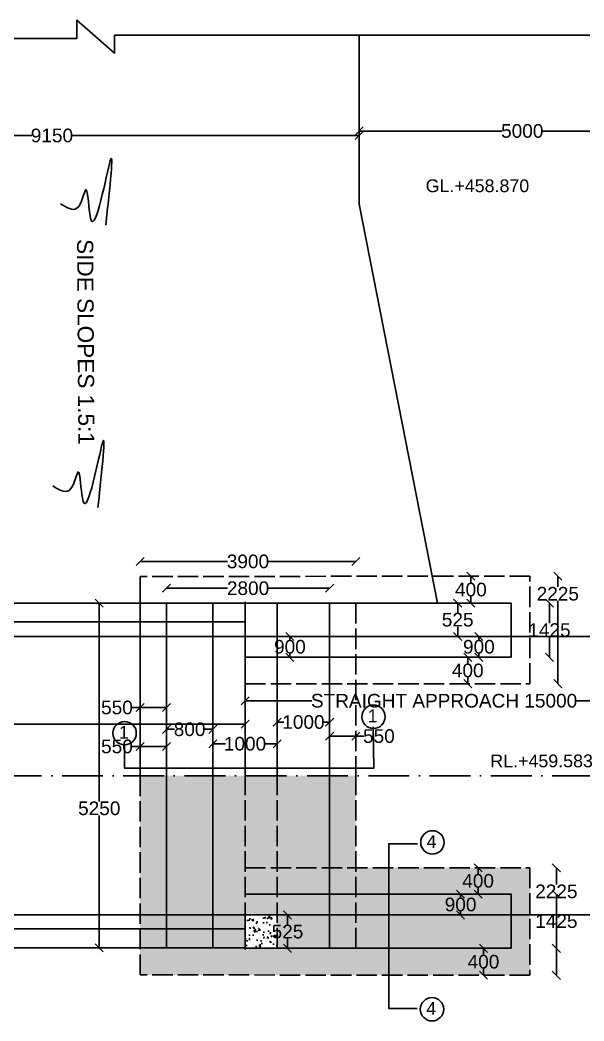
# Model space of a CAD drawing. Header units: millimetres. Extents: x 5124 to 6568637, y 2311 to 91879094.
# Drawn here: x 3293068 to 3299697, y 45934637 to 45946397 of the extents above; entities that cross this region are included whole.
import ezdxf

# ---------------------------------------------------------------- set-up
doc = ezdxf.new("R2010")
doc.units = ezdxf.units.MM
doc.header["$MEASUREMENT"] = 0
doc.linetypes.add('ACAD_ISO02W100', pattern=[15, 12, -3])
doc.linetypes.add('ACAD_ISO10W100', pattern=[18, 12, -3, 0, -3])
for name, color, linetype in [('DIMENSION', 7, 'Continuous'), ('DRAWING', 7, 'Continuous'), ('TEXT', 7, 'Continuous')]:
    doc.layers.add(name, color=color, linetype=linetype)
doc.styles.get("Standard").update_dxf_attribs({"font": 'arial.ttf', "height": 160})
doc.dimstyles.get("Standard").update_dxf_attribs({"dimtxt": 200, "dimasz": 110, "dimexe": 0.18, "dimexo": 0.0625, "dimgap": 0.09, "dimtad": 0, "dimtih": 1, "dimtoh": 1, "dimdec": 0, "dimzin": 0, "dimdsep": 46, "dimtxsty": 'Standard', "dimblk": 'OBLIQUE', "dimcen": 0.09, "dimse1": 1, "dimse2": 1, "dimadec": 0, "dimazin": 0, "dimtfac": 1, "dimtdec": 0, "dimtofl": 0, "dimtmove": 0, "dimatfit": 3, "dimfxl": 1, "dimtolj": 1, "dimtzin": 0, "dimarcsym": 0})
pattern_1 = [(130, (6568637.07, 0), (-215.1780548, -18.8256405), [22.5, -247.5]), (185, (6568637.07, 0), (41.6254001, 225.6576401), [18, -198]), (79.5486, (6568619.14, -1.57), (-173.5528145, 206.8318626), [19.122057, -210.3426336]), (133.8158, (6568637.07, 60), (-320.1723146, -49.6557043), [33.75, -371.25]), (83.3644, (6568610.4, 55.86), (-280.3988117, 292.2353613), [28.6830864, -315.5139]), (188.8158, (6568637.07, 60), (-280.3985835, 292.2355803), [27, -297]), (159, (6568607.07, 45), (-179.07211564, -120.7856672), [22.5, -247.5]), (214, (6568607.07, 45), (-72.9945996, 217.5450135), [18, -198]), (108.5486, (6568592.15, 34.93), (-252.0667886, 96.759149), [19.122057, -210.3426336]), (142.5, (6568637.07, 0), (-3.6479566, 99.86815615), [0, -195.6, 0, -201, 0, -198.75]), (172.5, (6568637.07, 0), (-78.92086123, 118.32351356), [0, -114.6, 0, -191.1, 0, -75.75]), (212.5, (6568703.97, 0), (-160.14673085, -6.76646152), [0, -75, 0, -234, 0, -310.5]), (222.5, (6568733.97, 0), (-174.9558508, 30.0314947), [0, -97.5, 0, -155.4, 0, -220.5])]

# ---------------------------------------------------------------- blocks, each defined once
blk = doc.blocks.new('_Oblique')
at = {"color": 0, "linetype": 'ByBlock', "lineweight": -2}
blk.add_line((-0.5, -0.5), (0.5, 0.5), dxfattribs=at)
blk = doc.blocks.new('*D104')
at = {"layer": 'Defpoints', "color": 0, "transparency": 16777216}
for p in [(3297055, 45945093), (3297055, 45945023), (3300887, 45945023)]:
    blk.add_point(p, dxfattribs=at)
at = {"layer": 'DIMENSION', "color": 0, "lineweight": -2, "transparency": 16777216}
for p, q in [((3297055, 45945093), (3298732, 45945093)), ((3300887, 45945093), (3299210, 45945093))]:
    blk.add_line(p, q, dxfattribs=at)
at = {"layer": 'DIMENSION', "color": 0, "lineweight": -2, "transparency": 16777216, "xscale": 95, "yscale": 95, "zscale": 95, "rotation": 180}
blk.add_blockref('_Oblique', (3297055, 45945093), dxfattribs=at)
at = {"layer": 'DIMENSION', "color": 0, "lineweight": -2, "transparency": 16777216, "xscale": 95, "yscale": 95, "zscale": 95}
blk.add_blockref('_Oblique', (3300887, 45945093), dxfattribs=at)
at = {"layer": 'DIMENSION', "color": 0, "transparency": 16777216, "insert": (3298971, 45945093), "char_height": 160, "attachment_point": 5}
blk.add_mtext('\\A1;5000', dxfattribs=at)
blk = doc.blocks.new('*D105')
at = {"layer": 'Defpoints', "color": 0, "transparency": 16777216}
for p in [(3298400, 45939863), (3298367, 45939547), (3298400, 45939547)]:
    blk.add_point(p, dxfattribs=at)
at = {"layer": 'DIMENSION', "color": 0, "lineweight": -2, "transparency": 16777216}
for p, q in [((3298367, 45939863), (3298367, 45939787)), ((3298367, 45939547), (3298367, 45939623))]:
    blk.add_line(p, q, dxfattribs=at)
at = {"layer": 'DIMENSION', "color": 0, "lineweight": -2, "transparency": 16777216, "xscale": 95, "yscale": 95, "zscale": 95}
for p, rotation in [((3298367, 45939863), 90), ((3298367, 45939547), 270)]:
    blk.add_blockref('_Oblique', p, dxfattribs=dict(at, rotation=rotation))
at = {"layer": 'DIMENSION', "color": 0, "transparency": 16777216, "insert": (3298367, 45939705), "char_height": 160, "attachment_point": 5}
blk.add_mtext('\\A1;400', dxfattribs=at)
blk = doc.blocks.new('*D106')
at = {"layer": 'Defpoints', "color": 0, "transparency": 16777216}
for p in [(3298238, 45939547), (3298212, 45939155), (3298238, 45939155)]:
    blk.add_point(p, dxfattribs=at)
at = {"layer": 'DIMENSION', "color": 0, "lineweight": -2, "transparency": 16777216}
for p, q in [((3298212, 45939547), (3298212, 45939433)), ((3298212, 45939155), (3298212, 45939269))]:
    blk.add_line(p, q, dxfattribs=at)
at = {"layer": 'DIMENSION', "color": 0, "lineweight": -2, "transparency": 16777216, "xscale": 95, "yscale": 95, "zscale": 95}
for p, rotation in [((3298212, 45939547), 90), ((3298212, 45939155), 270)]:
    blk.add_blockref('_Oblique', p, dxfattribs=dict(at, rotation=rotation))
at = {"layer": 'DIMENSION', "color": 0, "transparency": 16777216, "insert": (3298212, 45939351), "char_height": 160, "attachment_point": 5}
blk.add_mtext('\\A1;525', dxfattribs=at)
blk = doc.blocks.new('*D107')
at = {"layer": 'Defpoints', "color": 0, "transparency": 16777216}
for p in [(3296230, 45939155), (3296230, 45938910), (3296240, 45938910)]:
    blk.add_point(p, dxfattribs=at)
at = {"layer": 'DIMENSION', "color": 0, "lineweight": -2, "transparency": 16777216}
for p, q in [((3296240, 45939155), (3296240, 45939115)), ((3296240, 45938910), (3296240, 45938951))]:
    blk.add_line(p, q, dxfattribs=at)
at = {"layer": 'DIMENSION', "color": 0, "lineweight": -2, "transparency": 16777216, "xscale": 95, "yscale": 95, "zscale": 95}
for p, rotation in [((3296240, 45939155), 90), ((3296240, 45938910), 270)]:
    blk.add_blockref('_Oblique', p, dxfattribs=dict(at, rotation=rotation))
at = {"layer": 'DIMENSION', "color": 0, "transparency": 16777216, "insert": (3296240, 45939033), "char_height": 160, "attachment_point": 5}
blk.add_mtext('\\A1;900', dxfattribs=at)
blk = doc.blocks.new('*D108')
at = {"layer": 'Defpoints', "color": 0, "transparency": 16777216}
for p in [(3298330, 45938910), (3298330, 45938600), (3298330, 45938600)]:
    blk.add_point(p, dxfattribs=at)
at = {"layer": 'DIMENSION', "color": 0, "lineweight": -2, "transparency": 16777216}
for p, q in [((3298330, 45938910), (3298330, 45938837)), ((3298330, 45938600), (3298330, 45938673))]:
    blk.add_line(p, q, dxfattribs=at)
at = {"layer": 'DIMENSION', "color": 0, "lineweight": -2, "transparency": 16777216, "xscale": 95, "yscale": 95, "zscale": 95}
for p, rotation in [((3298330, 45938910), 90), ((3298330, 45938600), 270)]:
    blk.add_blockref('_Oblique', p, dxfattribs=dict(at, rotation=rotation))
at = {"layer": 'DIMENSION', "color": 0, "transparency": 16777216, "insert": (3298330, 45938755), "char_height": 160, "attachment_point": 5}
blk.add_mtext('\\A1;400', dxfattribs=at)
blk = doc.blocks.new('*D109')
at = {"layer": 'Defpoints', "color": 0, "transparency": 16777216}
for p in [(3298840, 45939547), (3298840, 45938910), (3299291, 45938910)]:
    blk.add_point(p, dxfattribs=at)
at = {"layer": 'DIMENSION', "color": 0, "lineweight": -2, "transparency": 16777216}
for p, q in [((3299291, 45939547), (3299291, 45939310)), ((3299291, 45938910), (3299291, 45939147))]:
    blk.add_line(p, q, dxfattribs=at)
at = {"layer": 'DIMENSION', "color": 0, "lineweight": -2, "transparency": 16777216, "xscale": 95, "yscale": 95, "zscale": 95}
for p, rotation in [((3299291, 45939547), 90), ((3299291, 45938910), 270)]:
    blk.add_blockref('_Oblique', p, dxfattribs=dict(at, rotation=rotation))
at = {"layer": 'DIMENSION', "color": 0, "transparency": 16777216, "insert": (3299291, 45939229), "char_height": 160, "attachment_point": 5}
blk.add_mtext('\\A1;1425', dxfattribs=at)
blk = doc.blocks.new('*D110')
at = {"layer": 'Defpoints', "color": 0, "transparency": 16777216}
for p in [(3299062, 45939864), (3299062, 45938600), (3299389, 45938600)]:
    blk.add_point(p, dxfattribs=at)
at = {"layer": 'DIMENSION', "color": 0, "lineweight": -2, "transparency": 16777216}
for p, q in [((3299389, 45939864), (3299389, 45939738)), ((3299389, 45938600), (3299389, 45939574))]:
    blk.add_line(p, q, dxfattribs=at)
at = {"layer": 'DIMENSION', "color": 0, "lineweight": -2, "transparency": 16777216, "xscale": 95, "yscale": 95, "zscale": 95}
for p, rotation in [((3299389, 45939864), 90), ((3299389, 45938600), 270)]:
    blk.add_blockref('_Oblique', p, dxfattribs=dict(at, rotation=rotation))
at = {"layer": 'DIMENSION', "color": 0, "transparency": 16777216, "insert": (3299389, 45939656), "char_height": 160, "attachment_point": 5}
blk.add_mtext('\\A1;2225', dxfattribs=at)
blk = doc.blocks.new('*D111')
at = {"layer": 'Defpoints', "color": 0, "transparency": 16777216}
for p in [(3294789, 45939721), (3294789, 45939547), (3296707, 45939547)]:
    blk.add_point(p, dxfattribs=at)
at = {"layer": 'DIMENSION', "color": 0, "lineweight": -2, "transparency": 16777216}
for p, q in [((3294789, 45939721), (3295507, 45939721)), ((3296707, 45939721), (3295988, 45939721))]:
    blk.add_line(p, q, dxfattribs=at)
at = {"layer": 'DIMENSION', "color": 0, "lineweight": -2, "transparency": 16777216, "xscale": 95, "yscale": 95, "zscale": 95, "rotation": 180}
blk.add_blockref('_Oblique', (3294789, 45939721), dxfattribs=at)
at = {"layer": 'DIMENSION', "color": 0, "lineweight": -2, "transparency": 16777216, "xscale": 95, "yscale": 95, "zscale": 95}
blk.add_blockref('_Oblique', (3296707, 45939721), dxfattribs=at)
at = {"layer": 'DIMENSION', "color": 0, "transparency": 16777216, "insert": (3295748, 45939721), "char_height": 160, "attachment_point": 5}
blk.add_mtext('\\A1;2800', dxfattribs=at)
blk = doc.blocks.new('*D112')
at = {"layer": 'Defpoints', "color": 0, "transparency": 16777216}
for p in [(3294479, 45940036), (3294479, 45939547), (3297014, 45939547)]:
    blk.add_point(p, dxfattribs=at)
at = {"layer": 'DIMENSION', "color": 0, "lineweight": -2, "transparency": 16777216}
for p, q in [((3294479, 45940036), (3295508, 45940036)), ((3297014, 45940036), (3295985, 45940036))]:
    blk.add_line(p, q, dxfattribs=at)
at = {"layer": 'DIMENSION', "color": 0, "lineweight": -2, "transparency": 16777216, "xscale": 95, "yscale": 95, "zscale": 95, "rotation": 180}
blk.add_blockref('_Oblique', (3294479, 45940036), dxfattribs=at)
at = {"layer": 'DIMENSION', "color": 0, "lineweight": -2, "transparency": 16777216, "xscale": 95, "yscale": 95, "zscale": 95}
blk.add_blockref('_Oblique', (3297014, 45940036), dxfattribs=at)
at = {"layer": 'DIMENSION', "color": 0, "transparency": 16777216, "insert": (3295747, 45940036), "char_height": 160, "attachment_point": 5}
blk.add_mtext('\\A1;3900', dxfattribs=at)
blk = doc.blocks.new('*D113')
at = {"layer": 'Defpoints', "color": 0, "transparency": 16777216}
for p in [(3296707, 45937974), (3297014, 45937984), (3297014, 45937974)]:
    blk.add_point(p, dxfattribs=at)
at = {"layer": 'DIMENSION', "color": 0, "lineweight": -2, "transparency": 16777216}
for p, q in [((3296707, 45937984), (3297014, 45937984)), ((3297014, 45937984), (3297109, 45937984))]:
    blk.add_line(p, q, dxfattribs=at)
at = {"layer": 'DIMENSION', "color": 0, "lineweight": -2, "transparency": 16777216, "xscale": 95, "yscale": 95, "zscale": 95, "rotation": 180}
blk.add_blockref('_Oblique', (3296707, 45937984), dxfattribs=at)
at = {"layer": 'DIMENSION', "color": 0, "lineweight": -2, "transparency": 16777216, "xscale": 95, "yscale": 95, "zscale": 95}
blk.add_blockref('_Oblique', (3297014, 45937984), dxfattribs=at)
at = {"layer": 'DIMENSION', "color": 0, "transparency": 16777216, "insert": (3297286, 45937984), "char_height": 160, "attachment_point": 5}
blk.add_mtext('\\A1;550', dxfattribs=at)
blk = doc.blocks.new('*D114')
at = {"layer": 'Defpoints', "color": 0, "transparency": 16777216}
for p in [(3296091, 45938149), (3296091, 45938149), (3296707, 45938149)]:
    blk.add_point(p, dxfattribs=at)
at = {"layer": 'DIMENSION', "color": 0, "lineweight": -2, "transparency": 16777216}
for p, q in [((3296091, 45938149), (3296167, 45938149)), ((3296707, 45938149), (3296630, 45938149))]:
    blk.add_line(p, q, dxfattribs=at)
at = {"layer": 'DIMENSION', "color": 0, "lineweight": -2, "transparency": 16777216, "xscale": 95, "yscale": 95, "zscale": 95, "rotation": 180}
blk.add_blockref('_Oblique', (3296091, 45938149), dxfattribs=at)
at = {"layer": 'DIMENSION', "color": 0, "lineweight": -2, "transparency": 16777216, "xscale": 95, "yscale": 95, "zscale": 95}
blk.add_blockref('_Oblique', (3296707, 45938149), dxfattribs=at)
at = {"layer": 'DIMENSION', "color": 0, "transparency": 16777216, "insert": (3296399, 45938149), "char_height": 160, "attachment_point": 5}
blk.add_mtext('\\A1;1000', dxfattribs=at)
blk = doc.blocks.new('*D115')
at = {"layer": 'Defpoints', "color": 0, "transparency": 16777216}
for p in [(3295333, 45938014), (3295333, 45937894), (3296091, 45937959)]:
    blk.add_point(p, dxfattribs=at)
at = {"layer": 'DIMENSION', "color": 0, "lineweight": -2, "transparency": 16777216}
for p, q in [((3295333, 45937894), (3295481, 45937894)), ((3296091, 45937894), (3295943, 45937894))]:
    blk.add_line(p, q, dxfattribs=at)
at = {"layer": 'DIMENSION', "color": 0, "lineweight": -2, "transparency": 16777216, "xscale": 95, "yscale": 95, "zscale": 95, "rotation": 180}
blk.add_blockref('_Oblique', (3295333, 45937894), dxfattribs=at)
at = {"layer": 'DIMENSION', "color": 0, "lineweight": -2, "transparency": 16777216, "xscale": 95, "yscale": 95, "zscale": 95}
blk.add_blockref('_Oblique', (3296091, 45937894), dxfattribs=at)
at = {"layer": 'DIMENSION', "color": 0, "transparency": 16777216, "insert": (3295712, 45937894), "char_height": 160, "attachment_point": 5}
blk.add_mtext('\\A1;1000', dxfattribs=at)
blk = doc.blocks.new('*D116')
at = {"layer": 'Defpoints', "color": 0, "transparency": 16777216}
for p in [(3294789, 45938064), (3294789, 45938064), (3295333, 45938064)]:
    blk.add_point(p, dxfattribs=at)
at = {"layer": 'DIMENSION', "color": 0, "lineweight": -2, "transparency": 16777216}
for p, q in [((3294789, 45938064), (3294884, 45938064)), ((3295333, 45938064), (3295238, 45938064))]:
    blk.add_line(p, q, dxfattribs=at)
at = {"layer": 'DIMENSION', "color": 0, "lineweight": -2, "transparency": 16777216, "xscale": 95, "yscale": 95, "zscale": 95, "rotation": 180}
blk.add_blockref('_Oblique', (3294789, 45938064), dxfattribs=at)
at = {"layer": 'DIMENSION', "color": 0, "lineweight": -2, "transparency": 16777216, "xscale": 95, "yscale": 95, "zscale": 95}
blk.add_blockref('_Oblique', (3295333, 45938064), dxfattribs=at)
at = {"layer": 'DIMENSION', "color": 0, "transparency": 16777216, "insert": (3295061, 45938064), "char_height": 160, "attachment_point": 5}
blk.add_mtext('\\A1;800', dxfattribs=at)
blk = doc.blocks.new('*D117')
at = {"layer": 'Defpoints', "color": 0, "transparency": 16777216}
for p in [(3294479, 45938320), (3294479, 45938320), (3294789, 45938320)]:
    blk.add_point(p, dxfattribs=at)
at = {"layer": 'DIMENSION', "color": 0, "lineweight": -2, "transparency": 16777216}
for p, q in [((3294479, 45938320), (3294384, 45938320)), ((3294789, 45938320), (3294479, 45938320))]:
    blk.add_line(p, q, dxfattribs=at)
at = {"layer": 'DIMENSION', "color": 0, "lineweight": -2, "transparency": 16777216, "xscale": 95, "yscale": 95, "zscale": 95, "rotation": 180}
blk.add_blockref('_Oblique', (3294479, 45938320), dxfattribs=at)
at = {"layer": 'DIMENSION', "color": 0, "lineweight": -2, "transparency": 16777216, "xscale": 95, "yscale": 95, "zscale": 95}
blk.add_blockref('_Oblique', (3294789, 45938320), dxfattribs=at)
at = {"layer": 'DIMENSION', "color": 0, "transparency": 16777216, "insert": (3294207, 45938320), "char_height": 160, "attachment_point": 5}
blk.add_mtext('\\A1;550', dxfattribs=at)
blk = doc.blocks.new('*D118')
at = {"layer": 'Defpoints', "color": 0, "transparency": 16777216}
for p in [(3298452, 45936438), (3298491, 45936438), (3298491, 45936128)]:
    blk.add_point(p, dxfattribs=at)
at = {"layer": 'DIMENSION', "color": 0, "lineweight": -2, "transparency": 16777216}
for p, q in [((3298452, 45936438), (3298452, 45936365)), ((3298452, 45936128), (3298452, 45936201))]:
    blk.add_line(p, q, dxfattribs=at)
at = {"layer": 'DIMENSION', "color": 0, "lineweight": -2, "transparency": 16777216, "xscale": 95, "yscale": 95, "zscale": 95}
for p, rotation in [((3298452, 45936438), 90), ((3298452, 45936128), 270)]:
    blk.add_blockref('_Oblique', p, dxfattribs=dict(at, rotation=rotation))
at = {"layer": 'DIMENSION', "color": 0, "transparency": 16777216, "insert": (3298452, 45936283), "char_height": 160, "attachment_point": 5}
blk.add_mtext('\\A1;400', dxfattribs=at)
blk = doc.blocks.new('*D119')
at = {"layer": 'Defpoints', "color": 0, "transparency": 16777216}
for p in [(3298246, 45936128), (3298246, 45935883), (3298246, 45935883)]:
    blk.add_point(p, dxfattribs=at)
at = {"layer": 'DIMENSION', "color": 0, "lineweight": -2, "transparency": 16777216}
for p, q in [((3298246, 45936128), (3298246, 45936087)), ((3298246, 45935883), (3298246, 45935924))]:
    blk.add_line(p, q, dxfattribs=at)
at = {"layer": 'DIMENSION', "color": 0, "lineweight": -2, "transparency": 16777216, "xscale": 95, "yscale": 95, "zscale": 95}
for p, rotation in [((3298246, 45936128), 90), ((3298246, 45935883), 270)]:
    blk.add_blockref('_Oblique', p, dxfattribs=dict(at, rotation=rotation))
at = {"layer": 'DIMENSION', "color": 0, "transparency": 16777216, "insert": (3298246, 45936005), "char_height": 160, "attachment_point": 5}
blk.add_mtext('\\A1;900', dxfattribs=at)
blk = doc.blocks.new('*D120')
at = {"layer": 'Defpoints', "color": 0, "transparency": 16777216}
for p in [(3296212, 45935883), (3296212, 45935491), (3296212, 45935491)]:
    blk.add_point(p, dxfattribs=at)
at = {"layer": 'DIMENSION', "color": 0, "lineweight": -2, "transparency": 16777216}
for p, q in [((3296212, 45935883), (3296212, 45935769)), ((3296212, 45935491), (3296212, 45935605))]:
    blk.add_line(p, q, dxfattribs=at)
at = {"layer": 'DIMENSION', "color": 0, "lineweight": -2, "transparency": 16777216, "xscale": 95, "yscale": 95, "zscale": 95}
for p, rotation in [((3296212, 45935883), 90), ((3296212, 45935491), 270)]:
    blk.add_blockref('_Oblique', p, dxfattribs=dict(at, rotation=rotation))
at = {"layer": 'DIMENSION', "color": 0, "transparency": 16777216, "insert": (3296212, 45935687), "char_height": 160, "attachment_point": 5}
blk.add_mtext('\\A1;525', dxfattribs=at)
blk = doc.blocks.new('*D121')
at = {"layer": 'Defpoints', "color": 0, "transparency": 16777216}
for p in [(3298208, 45935491), (3298208, 45935175), (3298515, 45935175)]:
    blk.add_point(p, dxfattribs=at)
at = {"layer": 'DIMENSION', "color": 0, "lineweight": -2, "transparency": 16777216}
for p, q in [((3298515, 45935491), (3298515, 45935415)), ((3298515, 45935175), (3298515, 45935251))]:
    blk.add_line(p, q, dxfattribs=at)
at = {"layer": 'DIMENSION', "color": 0, "lineweight": -2, "transparency": 16777216, "xscale": 95, "yscale": 95, "zscale": 95}
for p, rotation in [((3298515, 45935491), 90), ((3298515, 45935175), 270)]:
    blk.add_blockref('_Oblique', p, dxfattribs=dict(at, rotation=rotation))
at = {"layer": 'DIMENSION', "color": 0, "transparency": 16777216, "insert": (3298515, 45935333), "char_height": 160, "attachment_point": 5}
blk.add_mtext('\\A1;400', dxfattribs=at)
blk = doc.blocks.new('*D122')
at = {"layer": 'Defpoints', "color": 0, "transparency": 16777216}
for p in [(3298840, 45936128), (3298840, 45935491), (3299372, 45935491)]:
    blk.add_point(p, dxfattribs=at)
at = {"layer": 'DIMENSION', "color": 0, "lineweight": -2, "transparency": 16777216}
for p, q in [((3299372, 45936128), (3299372, 45935891)), ((3299372, 45935491), (3299372, 45935728))]:
    blk.add_line(p, q, dxfattribs=at)
at = {"layer": 'DIMENSION', "color": 0, "lineweight": -2, "transparency": 16777216, "xscale": 95, "yscale": 95, "zscale": 95}
for p, rotation in [((3299372, 45936128), 90), ((3299372, 45935491), 270)]:
    blk.add_blockref('_Oblique', p, dxfattribs=dict(at, rotation=rotation))
at = {"layer": 'DIMENSION', "color": 0, "transparency": 16777216, "insert": (3299372, 45935810), "char_height": 160, "attachment_point": 5}
blk.add_mtext('\\A1;1425', dxfattribs=at)
blk = doc.blocks.new('*D123')
at = {"layer": 'Defpoints', "color": 0, "transparency": 16777216}
for p in [(3299062, 45936438), (3299062, 45935174), (3299372, 45935174)]:
    blk.add_point(p, dxfattribs=at)
at = {"layer": 'DIMENSION', "color": 0, "lineweight": -2, "transparency": 16777216}
for p, q in [((3299372, 45936438), (3299372, 45936240)), ((3299372, 45935174), (3299372, 45936077))]:
    blk.add_line(p, q, dxfattribs=at)
at = {"layer": 'DIMENSION', "color": 0, "lineweight": -2, "transparency": 16777216, "xscale": 95, "yscale": 95, "zscale": 95}
for p, rotation in [((3299372, 45936438), 90), ((3299372, 45935174), 270)]:
    blk.add_blockref('_Oblique', p, dxfattribs=dict(at, rotation=rotation))
at = {"layer": 'DIMENSION', "color": 0, "transparency": 16777216, "insert": (3299372, 45936159), "char_height": 160, "attachment_point": 5}
blk.add_mtext('\\A1;2225', dxfattribs=at)
blk = doc.blocks.new('*D124')
at = {"layer": 'Defpoints', "color": 0, "transparency": 16777216}
for p in [(3293999, 45939547), (3294010, 45939547), (3294010, 45935496)]:
    blk.add_point(p, dxfattribs=at)
at = {"layer": 'DIMENSION', "color": 0, "lineweight": -2, "transparency": 16777216}
for p, q in [((3293999, 45939547), (3293999, 45937217)), ((3293999, 45935496), (3293999, 45937053))]:
    blk.add_line(p, q, dxfattribs=at)
at = {"layer": 'DIMENSION', "color": 0, "lineweight": -2, "transparency": 16777216, "xscale": 95, "yscale": 95, "zscale": 95}
for p, rotation in [((3293999, 45939547), 90), ((3293999, 45935496), 270)]:
    blk.add_blockref('_Oblique', p, dxfattribs=dict(at, rotation=rotation))
at = {"layer": 'DIMENSION', "color": 0, "transparency": 16777216, "insert": (3293999, 45937135), "char_height": 160, "attachment_point": 5}
blk.add_mtext('\\A1;5250', dxfattribs=at)
blk = doc.blocks.new('*D132')
at = {"layer": 'Defpoints', "color": 0, "transparency": 16777216}
for p in [(3289831, 45945040), (3289831, 45945023), (3297055, 45945023)]:
    blk.add_point(p, dxfattribs=at)
at = {"layer": 'DIMENSION', "color": 0, "lineweight": -2, "transparency": 16777216}
for p, q in [((3289831, 45945040), (3293205, 45945040)), ((3297055, 45945040), (3293682, 45945040))]:
    blk.add_line(p, q, dxfattribs=at)
at = {"layer": 'DIMENSION', "color": 0, "lineweight": -2, "transparency": 16777216, "xscale": 95, "yscale": 95, "zscale": 95, "rotation": 180}
blk.add_blockref('_Oblique', (3289831, 45945040), dxfattribs=at)
at = {"layer": 'DIMENSION', "color": 0, "lineweight": -2, "transparency": 16777216, "xscale": 95, "yscale": 95, "zscale": 95}
blk.add_blockref('_Oblique', (3297055, 45945040), dxfattribs=at)
at = {"layer": 'DIMENSION', "color": 0, "transparency": 16777216, "insert": (3293443, 45945040), "char_height": 160, "attachment_point": 5}
blk.add_mtext('\\A1;9150', dxfattribs=at)
blk = doc.blocks.new('*D133')
at = {"layer": 'Defpoints', "color": 0, "transparency": 16777216}
for p in [(3300390, 45938399), (3300390, 45938337), (3295714, 45938202)]:
    blk.add_point(p, dxfattribs=at)
at = {"layer": 'DIMENSION', "color": 0, "lineweight": -2, "transparency": 16777216}
for p, q in [((3295714, 45938399), (3296497, 45938399)), ((3300390, 45938399), (3299607, 45938399))]:
    blk.add_line(p, q, dxfattribs=at)
at = {"layer": 'DIMENSION', "color": 0, "lineweight": -2, "transparency": 16777216, "xscale": 95, "yscale": 95, "zscale": 95, "rotation": 180}
blk.add_blockref('_Oblique', (3295714, 45938399), dxfattribs=at)
at = {"layer": 'DIMENSION', "color": 0, "lineweight": -2, "transparency": 16777216, "xscale": 95, "yscale": 95, "zscale": 95}
blk.add_blockref('_Oblique', (3300390, 45938399), dxfattribs=at)
at = {"layer": 'DIMENSION', "color": 0, "transparency": 16777216, "insert": (3298052, 45938399), "char_height": 160, "attachment_point": 5}
blk.add_mtext('\\A1;STRAIGHT APPROACH 15000', dxfattribs=at)
blk = doc.blocks.new('*D134')
at = {"layer": 'Defpoints', "color": 0, "transparency": 16777216}
for p in [(3273304, 45938202), (3273304, 45938124), (3295714, 45938202)]:
    blk.add_point(p, dxfattribs=at)
at = {"layer": 'DIMENSION', "color": 0, "lineweight": -2, "transparency": 16777216}
for p, q in [((3273304, 45938124), (3283421, 45938124)), ((3295714, 45938124), (3284026, 45938124))]:
    blk.add_line(p, q, dxfattribs=at)
at = {"layer": 'DIMENSION', "color": 0, "lineweight": -2, "transparency": 16777216, "xscale": 95, "yscale": 95, "zscale": 95, "rotation": 180}
blk.add_blockref('_Oblique', (3273304, 45938124), dxfattribs=at)
at = {"layer": 'DIMENSION', "color": 0, "lineweight": -2, "transparency": 16777216, "xscale": 95, "yscale": 95, "zscale": 95}
blk.add_blockref('_Oblique', (3295714, 45938124), dxfattribs=at)
at = {"layer": 'DIMENSION', "color": 0, "transparency": 16777216, "insert": (3283723, 45938124), "char_height": 160, "attachment_point": 5}
blk.add_mtext('\\A1;29000', dxfattribs=at)
blk = doc.blocks.new('*D140')
at = {"layer": 'Defpoints', "color": 0, "lineweight": -2, "transparency": 16777216}
for p, q in [((3294479, 45937862), (3294384, 45937862)), ((3294789, 45937862), (3294479, 45937862))]:
    blk.add_line(p, q, dxfattribs=at)
at = {"layer": 'Defpoints', "color": 0, "transparency": 16777216}
for p in [(3294479, 45937862), (3294479, 45937862), (3294789, 45937862)]:
    blk.add_point(p, dxfattribs=at)
at = {"layer": 'Defpoints', "color": 0, "lineweight": -2, "transparency": 16777216, "xscale": 95, "yscale": 95, "zscale": 95, "rotation": 180}
blk.add_blockref('_Oblique', (3294479, 45937862), dxfattribs=at)
at = {"layer": 'Defpoints', "color": 0, "lineweight": -2, "transparency": 16777216, "xscale": 95, "yscale": 95, "zscale": 95}
blk.add_blockref('_Oblique', (3294789, 45937862), dxfattribs=at)
at = {"layer": 'Defpoints', "color": 0, "transparency": 16777216, "insert": (3294207, 45937862), "char_height": 160, "attachment_point": 5}
blk.add_mtext('\\A1;550', dxfattribs=at)
blk = doc.blocks.new('*D141')
at = {"layer": 'Defpoints', "color": 0, "lineweight": -2, "transparency": 16777216}
for p, q in [((3298461, 45939155), (3298461, 45939115)), ((3298461, 45938910), (3298461, 45938951))]:
    blk.add_line(p, q, dxfattribs=at)
at = {"layer": 'Defpoints', "color": 0, "transparency": 16777216}
for p in [(3298461, 45939155), (3298555, 45939155), (3298555, 45938910)]:
    blk.add_point(p, dxfattribs=at)
at = {"layer": 'Defpoints', "color": 0, "lineweight": -2, "transparency": 16777216, "xscale": 95, "yscale": 95, "zscale": 95}
for p, rotation in [((3298461, 45939155), 90), ((3298461, 45938910), 270)]:
    blk.add_blockref('_Oblique', p, dxfattribs=dict(at, rotation=rotation))
at = {"layer": 'Defpoints', "color": 0, "transparency": 16777216, "insert": (3298461, 45939033), "char_height": 160, "attachment_point": 5}
blk.add_mtext('\\A1;900', dxfattribs=at)

msp = doc.modelspace()

# ---------------------------------------------------------------- hatches: boundary and pattern name
at = {"layer": 'DRAWING'}
h = msp.add_hatch(dxfattribs=at)
h.set_pattern_fill('AR-CONC', color=256, scale=30)
h.set_pattern_definition(pattern_1)
h.paths.add_polyline_path([(3296706.6, 45937519.1), (3297014.1, 45937519.1), (3297014.1, 45936438.1), (3296706.6, 45936438.1)])
h.paths.add_polyline_path([(3296090.7, 45937519.1), (3296706.6, 45937519.1), (3296706.6, 45936438.1), (3296090.7, 45936438.1)])
h.paths.add_polyline_path([(3295713.9, 45937519.1), (3296090.7, 45937519.1), (3296090.7, 45936438.1), (3295713.9, 45936438.1)])
h.paths.add_polyline_path([(3295333.3, 45937519.1), (3295713.9, 45937519.1), (3295713.9, 45935882.8), (3295333.3, 45935882.8)])
h.paths.add_polyline_path([(3294788.6, 45937519.1), (3295333.3, 45937519.1), (3295333.3, 45935882.8), (3294788.6, 45935882.8)])
h.paths.add_polyline_path([(3294479.1, 45937519.1), (3294788.6, 45937519.1), (3294788.6, 45935882.8), (3294479.1, 45935882.8)])
h.paths.add_polyline_path([(3296090.7, 45936438.1), (3296706.6, 45936438.1), (3296706.6, 45936128), (3296090.7, 45936128)])
h.paths.add_polyline_path([(3295713.9, 45936438.1), (3296090.7, 45936438.1), (3296090.7, 45936128), (3295713.9, 45936128)])
h.paths.add_polyline_path([(3295713.9, 45936128), (3296090.7, 45936128), (3296090.7, 45935882.8), (3295713.9, 45935882.8)])
h.paths.add_polyline_path([(3296090.7, 45935882.8), (3296706.6, 45935882.8), (3296706.6, 45935491.3), (3296090.7, 45935491.3)], flags=16)
h.paths.add_polyline_path([(3296090.7, 45936128), (3296706.6, 45936128), (3296706.6, 45935882.8), (3296090.7, 45935882.8)])
h.paths.add_polyline_path([(3296706.6, 45936128), (3297014.1, 45936128), (3297014.1, 45935882.8), (3296706.6, 45935882.8)])
h.paths.add_polyline_path([(3296706.6, 45936438.1), (3297014.1, 45936438.1), (3297014.1, 45936128), (3296706.6, 45936128)])
h.paths.add_polyline_path([(3296706.6, 45935882.8), (3297014.1, 45935882.8), (3297014.1, 45935491.3), (3296706.6, 45935491.3)])
h.paths.add_polyline_path([(3297014.1, 45935882.8), (3298840.4, 45935882.8), (3298840.4, 45935491.3), (3297014.1, 45935491.3)], flags=17)
h.paths.add_polyline_path([(3297014.1, 45936128), (3298840.4, 45936128), (3298840.4, 45935882.8), (3297014.1, 45935882.8)])
h.paths.add_polyline_path([(3297014.1, 45936438.1), (3299062, 45936438.1), (3299062, 45935882.8), (3298840.4, 45935882.8), (3298840.4, 45936128), (3297014.1, 45936128)])
h.paths.add_polyline_path([(3294479.1, 45935496.1), (3295713.9, 45935496.1), (3295713.9, 45935491.3), (3298840.4, 45935491.3), (3298840.4, 45935882.8), (3299062, 45935882.8), (3299062, 45935174), (3294479.1, 45935179.4)])
h.paths.add_polyline_path([(3295333.3, 45935718.9), (3295713.9, 45935718.9), (3295713.9, 45935496.1), (3295333.3, 45935496.1)], flags=16)
h.paths.add_polyline_path([(3295333.3, 45935882.8), (3295713.9, 45935882.8), (3295713.9, 45935718.9), (3295333.3, 45935718.9)], flags=16)
h.paths.add_polyline_path([(3294788.6, 45935882.8), (3295333.3, 45935882.8), (3295333.3, 45935718.9), (3294788.6, 45935718.9)])
h.paths.add_polyline_path([(3294788.6, 45935718.9), (3295333.3, 45935718.9), (3295333.3, 45935496.1), (3294788.6, 45935496.1)], flags=17)
h.paths.add_polyline_path([(3294479.1, 45935882.8), (3294788.6, 45935882.8), (3294788.6, 45935718.9), (3294479.1, 45935718.9)], flags=17)
h.paths.add_polyline_path([(3294479.1, 45935718.9), (3294788.6, 45935718.9), (3294788.6, 45935496.1), (3294479.1, 45935496.1)], flags=17)
h = msp.add_hatch(dxfattribs=at)
h.set_pattern_fill('AR-CONC', color=256, scale=30)
h.set_pattern_definition(pattern_1)
h.paths.add_polyline_path([(3295714, 45935491.3), (3296090.7, 45935491.3), (3296090.7, 45935882.8), (3295714, 45935882.8)])

# ---------------------------------------------------------------- linework, layer by layer
at = {"layer": 'Defpoints'}
for points in [[(3294297, 45937881), (3294297, 45937606.8), (3297225.3, 45937606.8), (3297219.2, 45938094.7)], [(3297736.5, 45934784.2), (3297401.6, 45934784.2), (3297401.6, 45936720.1), (3297740.5, 45936720.1)]]:
    msp.add_lwpolyline(points, dxfattribs=at)
for centre in [(3297222.4, 45938212.1), (3294297, 45938018.5), (3297914.8, 45936735.2), (3297910.3, 45934774.9)]:
    msp.add_circle(centre, 137.5, dxfattribs=at)
at = {"layer": 'DRAWING'}
for points in [[(3284318.5, 45946181.8), (3293736, 45946181.8), (3293736, 45946397.2), (3294179.8, 45946006.9), (3294179.8, 45946218.6), (3300887, 45946218.6)], [(3297975.4, 45939547), (3297055.2, 45944234.2), (3297055.2, 45946218.6)], [(3294479.1, 45939858.8), (3294479.1, 45937519.1)], [(3284318.5, 45939547), (3295714, 45939547)], [(3294788.6, 45939547), (3294788.6, 45937519.1)], [(3295333.3, 45939547), (3295333.3, 45937519.1)], [(3295713.9, 45939547), (3295713.9, 45937519.1)], [(3295714, 45939547), (3298840.4, 45939547), (3298840.4, 45938910.2), (3295713.9, 45938910.2)], [(3295714, 45939155.4), (3295714, 45939560.5)], [(3296090.7, 45939547), (3296090.7, 45937519.1)], [(3296706.6, 45939547), (3296706.6, 45937519.1)], [(3284318.5, 45939328.2), (3295714, 45939328.2)], [(3307011.6, 45939155.4), (3282039.7, 45939155.4)], [(3294788.6, 45935491.3), (3294788.6, 45937519.1)], [(3295333.3, 45935491.3), (3295333.3, 45937519.1)], [(3296706.6, 45935491.3), (3296706.6, 45937519.1)], [(3295714, 45935491.3), (3298840.4, 45935491.3), (3298840.4, 45936128), (3295713.9, 45936128)], [(3307030.4, 45935882.8), (3282039.7, 45935882.8)], [(3295714, 45935882.8), (3295714, 45935477.7)], [(3295714, 45935718.9), (3284318.5, 45935718.9)], [(3295714, 45935496.1), (3284318.5, 45935496.1)]]:
    msp.add_lwpolyline(points, dxfattribs=at)
at = {"layer": 'DRAWING', "linetype": 'ACAD_ISO02W100', "ltscale": 20}
for points in [[(3295713.9, 45938600.2), (3299062, 45938600.2), (3299062, 45939864.3), (3294479.1, 45939858.8)], [(3297014.1, 45939547), (3297014.1, 45937519.1)], [(3294479.1, 45935179.4), (3294479.1, 45937519.1)], [(3295713.9, 45935491.3), (3295713.9, 45937519.1)], [(3296090.7, 45935491.3), (3296090.7, 45937519.1)], [(3297014.1, 45935491.3), (3297014.1, 45937519.1)], [(3295713.9, 45936438.1), (3299062, 45936438.1), (3299062, 45935174), (3294479.1, 45935179.4)]]:
    msp.add_lwpolyline(points, dxfattribs=at)
at = {"layer": 'DRAWING', "linetype": 'ACAD_ISO10W100', "ltscale": 40}
msp.add_lwpolyline([(3282039.7, 45937519.1), (3307011.6, 45937519.1)], dxfattribs=at)
at = {"layer": 'DRAWING'}
for points in [[(3294075.6, 45943985.6), (3294127.8, 45944741.4), (3293901.6, 45944055.1), (3293840.7, 45944402.6), (3293736.3, 45944185.4), (3293545, 45944237.5)], [(3293984.2, 45940670.9), (3294036.4, 45941426.7), (3293810.3, 45940740.4), (3293749.4, 45941087.9), (3293645, 45940870.7), (3293453.7, 45940922.8)]]:
    msp.add_spline(points, degree=3, dxfattribs=at)

# ---------------------------------------------------------------- texts
at = {"layer": 'TEXT'}
for s, p in [('GL.+458.870 ', (3297835.4, 45944374.8)), ('1', (3297154.4, 45938147.3)), ('1', (3294229, 45937953.7)), ('RL.+459.583', (3298595.5, 45937617.8)), ('4', (3297846.7, 45936670.4)), ('4', (3297842.3, 45934710.2))]:
    msp.add_text(s, height=150, dxfattribs=at).set_placement(p)
msp.add_text('SIDE SLOPES 1.5:1', height=189.855, rotation=270.36816, dxfattribs=at).set_placement((3293737.7, 45943823))

# ---------------------------------------------------------------- dimensions: what is measured, and where the dimension line sits
at = {"layer": 'Defpoints'}
dim = msp.add_linear_dim(base=(3298461.2, 45939155.4), p1=(3298555.4, 45938910.2), p2=(3298555.4, 45939155.4), angle=90, text='900', dimstyle='Standard', override={"dimasz": 95, "dimarcsym": 1}, dxfattribs=at)
dim.commit()
dim.dimension.update_dxf_attribs({"geometry": '*D141', "text_midpoint": (3298461.2, 45939032.8)})
dim = msp.add_linear_dim(base=(3294479.1, 45937861.9), p1=(3294788.6, 45937861.9), p2=(3294479.1, 45937861.9), text='550', dimstyle='Standard', override={"dimasz": 95, "dimarcsym": 1}, dxfattribs=at)
dim.commit()
dim.dimension.update_dxf_attribs({"geometry": '*D140', "text_midpoint": (3294207.5, 45937861.9)})
at = {"layer": 'DIMENSION'}
for base, p1, p2, angle, text, picture, middle in [((3297055.2, 45945093.1), (3300887, 45945023.3), (3297055.2, 45945023.3), 180, '5000', '*D104', (3298971.1, 45945093.1)), ((3289831.4, 45945040.2), (3297055.2, 45945023.3), (3289831.4, 45945023.3), 180, '9150', '*D132', (3293443.3, 45945040.2)), ((3294479.1, 45940036.4), (3297014.1, 45939547), (3294479.1, 45939547), 180, '3900', '*D112', (3295746.6, 45940036.4)), ((3298367.2, 45939547), (3298399.8, 45939863.5), (3298399.8, 45939547), 90, '400', '*D105', (3298367.2, 45939705.2)), ((3294788.6, 45939721.2), (3296706.6, 45939547), (3294788.6, 45939547), 180, '2800', '*D111', (3295747.6, 45939721.2)), ((3298212, 45939155.4), (3298237.6, 45939547), (3298237.6, 45939155.4), 90, '525', '*D106', (3298212, 45939351.2)), ((3299291, 45938910.2), (3298840.4, 45939547), (3298840.4, 45938910.2), 90, '1425', '*D109', (3299291, 45939228.6)), ((3296239.6, 45938910.2), (3296230, 45939155.4), (3296230, 45938910.2), 90, '900', '*D107', (3296239.6, 45939032.8)), ((3298330.2, 45938600.2), (3298330.2, 45938910.2), (3298330.2, 45938600.2), 90, '400', '*D108', (3298330.2, 45938755.2)), ((3294479.1, 45938320.1), (3294788.6, 45938320.1), (3294479.1, 45938320.1), 180, '550', '*D117', (3294207.5, 45938320.1)), ((3296090.7, 45938149.5), (3296706.6, 45938149.5), (3296090.7, 45938149.5), 180, '1000', '*D114', (3296398.7, 45938149.5)), ((3294788.6, 45938064.2), (3295333.3, 45938064.2), (3294788.6, 45938064.2), 180, '800', '*D116', (3295061, 45938064.2)), ((3295333.3, 45937893.6), (3296090.7, 45937958.8), (3295333.3, 45938014), 180, '1000', '*D115', (3295712, 45937893.6)), ((3297014.1, 45937983.9), (3296706.6, 45937973.8), (3297014.1, 45937973.8), 180, '550', '*D113', (3297285.6, 45937983.9)), ((3298452.4, 45936438.1), (3298490.7, 45936128), (3298490.7, 45936438.1), 90, '400', '*D118', (3298452.4, 45936283)), ((3298246.4, 45935882.8), (3298246.4, 45936128), (3298246.4, 45935882.8), 90, '900', '*D119', (3298246.4, 45936005.4)), ((3296211.8, 45935491.3), (3296211.8, 45935882.8), (3296211.8, 45935491.3), 90, '525', '*D120', (3296211.8, 45935687)), ((3298514.6, 45935175), (3298208, 45935491.3), (3298207.7, 45935175), 90, '400', '*D121', (3298514.6, 45935333.1))]:
    dim = msp.add_linear_dim(base=base, p1=p1, p2=p2, angle=angle, text=text, dimstyle='Standard', override={"dimasz": 95, "dimarcsym": 1}, dxfattribs=at)
    dim.commit()
    dim.dimension.update_dxf_attribs({"geometry": picture, "text_midpoint": middle})
for base, p1, p2, text, picture, middle in [((3299389, 45938600.2), (3299062, 45939864.3), (3299062, 45938600.2), '2225', '*D110', (3299389, 45939655.8)), ((3293999.5, 45939547), (3294010.1, 45935496.1), (3294010.1, 45939547), '5250', '*D124', (3293999.5, 45937135)), ((3299372.2, 45935174), (3299062, 45936438.1), (3299062, 45935174), '2225', '*D123', (3299372.2, 45936158.7)), ((3299372.2, 45935491.3), (3298840.4, 45936128), (3298840.4, 45935491.3), '1425', '*D122', (3299372.2, 45935809.6))]:
    dim = msp.add_linear_dim(base=base, p1=p1, p2=p2, angle=90, text=text, dimstyle='Standard', override={"dimasz": 95, "dimarcsym": 1}, dxfattribs=at)
    dim.commit()
    dim.dimension.update_dxf_attribs({"geometry": picture, "text_midpoint": middle, "dimtype": 160})
dim = msp.add_linear_dim(base=(3300389.6, 45938398.5), p1=(3295713.9, 45938201.8), p2=(3300389.6, 45938337.3), text='STRAIGHT APPROACH 15000', dimstyle='Standard', override={"dimasz": 95, "dimarcsym": 1}, dxfattribs=at)
dim.commit()
dim.dimension.update_dxf_attribs({"geometry": '*D133', "text_midpoint": (3298051.8, 45938398.5)})
dim = msp.add_linear_dim(base=(3273303.7, 45938123.8), p1=(3295713.9, 45938201.8), p2=(3273303.7, 45938201.8), text='29000', dimstyle='Standard', override={"dimasz": 95, "dimarcsym": 1}, dxfattribs=at)
dim.commit()
dim.dimension.update_dxf_attribs({"geometry": '*D134', "text_midpoint": (3283723.3, 45938123.8), "dimtype": 160})

doc.saveas('drawing.dxf')
